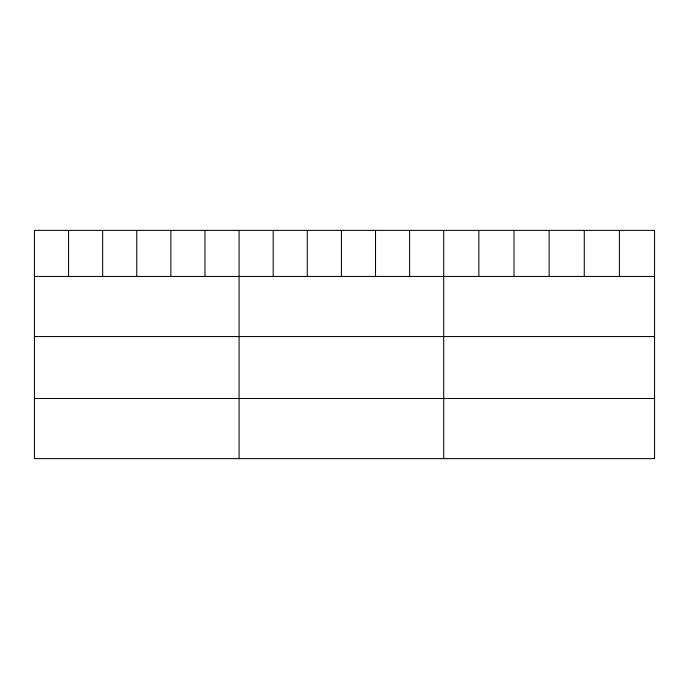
<?xml version="1.0" encoding="UTF-8"?>
<svg xmlns="http://www.w3.org/2000/svg" width="689" height="689" viewBox="0 0 689 689"><rect width="100%" height="100%" fill="white"/><g stroke="black" fill="none" stroke-linecap="round" stroke-linejoin="round"><path stroke-width="1.03" d="M34.45 276.444L654.55 276.444M34.45 336.559L654.55 336.559M34.45 398.5L654.55 398.5M619.411 230.384L619.411 276.444M584.272 230.384L584.272 276.444M549.133 230.384L549.133 276.444M513.994 230.384L513.994 276.444M478.855 230.384L478.855 276.444M443.716 230.384L443.716 458.616M409.611 230.384L409.611 276.444M375.505 230.384L375.505 276.444M341.399 230.384L341.399 276.444M307.294 230.384L307.294 276.444M273.188 230.384L273.188 276.444M239.083 230.384L239.083 458.616M204.977 230.384L204.977 276.444M170.872 230.384L170.872 276.444M136.767 230.384L136.767 276.444M102.661 230.384L102.661 276.444M68.555 230.384L68.555 276.444M654.55 230.384L34.45 230.384L34.45 458.616L654.55 458.616L654.55 230.384"/></g></svg>
